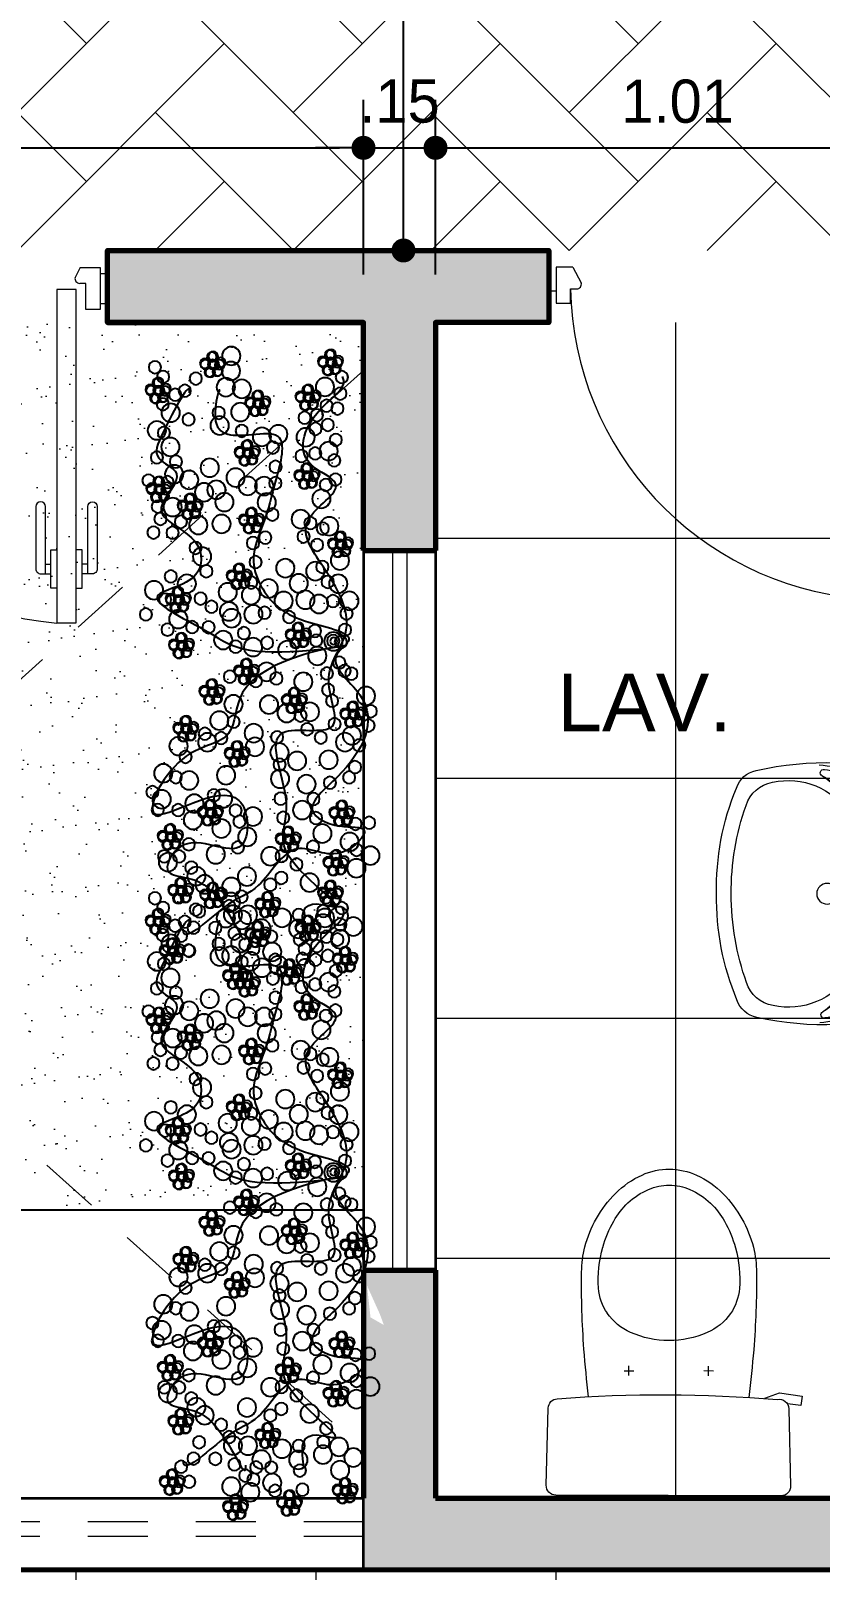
# Model space of a CAD drawing. Header units: millimetres. Extents: x 971.3 to 1010.6, y 593 to 619.8.
# Drawn here: x 978.966 to 980.61, y 607.597 to 610.805 of the extents above; entities that cross this region are included whole.
import ezdxf
from ezdxf.enums import TextEntityAlignment as Align

# ---------------------------------------------------------------- set-up
doc = ezdxf.new("R2010")
doc.units = ezdxf.units.MM
for name, pattern in [('ACAD_ISO10W100', [18.5, 12, -3, 0.5, -3]), ('HIDDEN2', [0.1875, 0.125, -0.0625]), ('RAYITAS', [0.375, 0.25, -0.125])]:
    doc.linetypes.add(name, pattern=pattern)
for name, color, linetype, lineweight in [('1', 253, 'Continuous', 0), ('csco', 7, 'Continuous', 70), ('GRASS', 106, 'Continuous', 5), ('PROYECCIÓN', 7, 'RAYITAS', 13), ('PUERTAS', 40, 'Continuous', 15), ('PUERTAS MADERA', 37, 'Continuous', 13), ('sanitarios', 157, 'Continuous', 13), ('vidrios', 251, 'Continuous', 9), ('www.dwgfree.com', 7, 'Continuous', 70)]:
    doc.layers.add(name, color=color, linetype=linetype, lineweight=lineweight)
doc.layers.add('plantas', color=3, linetype='Continuous')
doc.styles.add('ROUND3', font='swisse.ttf')
doc.styles.get("Standard").update_dxf_attribs({"font": 'stylu.ttf'})
doc.dimstyles.new('1-75', dxfattribs={"dimtxt": 0.09, "dimasz": 0.05, "dimexe": 0.1, "dimexo": 0.1, "dimgap": 0.05, "dimtad": 1, "dimzin": 4, "dimdsep": 46, "dimtxsty": 'Standard', "dimblk": 'DOT', "dimcen": 0.09, "dimclrd": 250, "dimclre": 250, "dimclrt": 7, "dimaunit": 1, "dimazin": 0, "dimtfac": 1, "dimtix": 1, "dimtmove": 1, "dimatfit": 3, "dimfxl": 0.5, "dimtolj": 1, "dimtzin": 0, "dimarcsym": 0})
pattern_1 = [(37.5, (1.28588, 1.000044), (-0.0032000626, 0.0978826475), [0, -0.077216, 0, -0.08636, 0, -0.08255]), (7.5, (1.28588, 1.00004), (0.089904657, 0.14336502), [0, -0.041656, 0, -0.069596, 0, -0.02667]), (327.5, (1.22339, 1.00004), (0.158198474, 0.000287437), [0, -0.0254, 0, -0.09144, 0, -0.11938]), (317.5, (1.22339, 1.00004), (0.15271129, 0.044585865), [0, -0.0127, 0, -0.059944, 0, -0.06858])]

# ---------------------------------------------------------------- blocks, each defined once
blk = doc.blocks.new('in-mo3')
for p, q in [((0.2345, 0), (-0.2345, 0)), ((-0.2545, -0.0205), (-0.2506, -0.1816)), ((0.2507, -0.1816), (0.2546, -0.0205)), ((0.2755, -0.188), (0.2476, -0.1919)), ((0.2783, -0.2078), (0.2755, -0.188)), ((0.2005, -0.2034), (0.2308, -0.2145)), ((0.2308, -0.2145), (0.2783, -0.2078)), ((-0.083, -0.2497), (-0.083, -0.2697)), ((0.083, -0.2497), (0.083, -0.2697)), ((-0.093, -0.2597), (-0.073, -0.2597)), ((0.093, -0.2597), (0.073, -0.2597)), ((0, -0.6467), (0, -0.6467))]:
    blk.add_line(p, q)
for centre, radius, start, end in [((0.2346, -0.02), 0.02, 358.6374, 90.2301), ((-0.2345, -0.02), 0.02, 90.0007, 181.364), ((-0.2306, -0.1811), 0.02, 181.3657, 265.4927), ((0.2306, -0.1811), 0.02, 258.1015, 358.6343), ((-0.0052, 2.682), 2.892, 265.4971, 274.5948), ((3.69, -0.6318), 3.8805, 173.6925, 175.1593), ((-3.6898, -0.6318), 3.8805, 4.8413, 6.3171), ((1.8169, -0.4518), 1.9991, 175.7698, 180.3758), ((-1.8167, -0.4518), 1.9991, 359.6242, 4.2302), ((-0.0326, -0.4462), 0.1166, 113.8997, 145.1485), ((0, -0.5198), 0.1971, 66.0939, 113.9061), ((0.0327, -0.4462), 0.1166, 34.8515, 66.1003), ((-0.0427, -0.4391), 0.1042, 145.1497, 175.881), ((0.0428, -0.4391), 0.1042, 4.119, 34.8503), ((0.1026, -0.4496), 0.25, 175.8862, 195.5931), ((-0.1026, -0.4496), 0.25, 344.4069, 4.1138), ((0.0369, -0.4635), 0.219, 180.3747, 194.3375), ((-0.0367, -0.4635), 0.219, 345.6614, 359.6243), ((0.0575, -0.4582), 0.2403, 194.3353, 209.622), ((0.1006, -0.4501), 0.2478, 195.5969, 209.3771), ((-0.1005, -0.4501), 0.2478, 330.6229, 344.4031), ((-0.0573, -0.4582), 0.2403, 330.3788, 345.6655), ((0.0677, -0.4524), 0.252, 209.6273, 224.5489), ((0.0243, -0.493), 0.1603, 209.3871, 226.5438), ((-0.0242, -0.493), 0.1603, 313.4562, 330.6129), ((-0.0675, -0.4524), 0.252, 315.4504, 330.372), ((0.0159, -0.5019), 0.1481, 226.5501, 246.5527), ((-0.0158, -0.5019), 0.1481, 293.4473, 313.4499), ((0.0187, -0.5007), 0.1832, 224.552, 245.714), ((0, -0.5385), 0.1082, 246.5493, 270.0042), ((0, -0.5385), 0.1082, 269.9958, 293.4507), ((-0.0185, -0.5007), 0.1832, 294.2865, 315.4485), ((0.0004, -0.5419), 0.1381, 245.5845, 269.8782), ((-0.0002, -0.5419), 0.1381, 270.1216, 294.4153)]:
    blk.add_arc(centre, radius, start, end)
blk = doc.blocks.new('VI-L2')
for p, q in [((-0.249, 0), (0, 0)), ((0.249, 0), (0, 0)), ((-0.1776, -0.155), (-0.1726, -0.1538)), ((0.1776, -0.155), (0.1726, -0.1538))]:
    blk.add_line(p, q)
at = {"linetype": 'RAYITAS'}
blk.add_circle((-0.1, -0.08), 0.015, dxfattribs=at)
for centre, radius in [((0, -0.08), 0.0175), ((0.1, -0.08), 0.015), ((0, -0.205), 0.023)]:
    blk.add_circle(centre, radius)
for centre, radius, start, end in [((-0.2499, -0.0098), 0.00987, 84.6619, 171.1468), ((0.2499, -0.0098), 0.00987, 8.8532, 95.3381), ((0.3889, -0.2106), 0.6794, 162.6733, 192.8197), ((-0.1666, -0.1226), 0.091, 95.7016, 156.9398), ((0.0179, -2.1066), 2.0834, 90.4913, 95.3296), ((-0.0179, -2.1066), 2.0834, 84.6704, 89.5087), ((0.1666, -0.1226), 0.091, 23.0602, 84.2984), ((-0.3889, -0.2106), 0.6794, 347.1803, 17.3267), ((-0.1642, -0.1332), 0.088, 107.6826, 156.044), ((-0.1456, -0.2072), 0.1642, 95.558, 106.0515), ((-0.166, -0.0563), 0.0119, 18.4516, 93.6807), ((-0.1779, -0.0612), 0.0202, 21.8719, 56.626), ((-0.2924, -0.0889), 0.1378, 335.7738, 14.7808), ((-0.3021, -0.0881), 0.1516, 337.2832, 13.5687), ((-0.0045, -1.6606), 1.6244, 89.8427, 95.5463), ((0.0045, -1.6606), 1.6244, 84.4537, 90.1573), ((0.3021, -0.0881), 0.1516, 166.4313, 202.7168), ((0.2924, -0.0889), 0.1378, 165.2192, 204.2262), ((0.166, -0.0563), 0.0119, 86.3193, 161.5484), ((0.1779, -0.0612), 0.0202, 123.374, 158.1281), ((0.1456, -0.2072), 0.1642, 73.9485, 84.442), ((0.1642, -0.1332), 0.088, 23.956, 72.3174), ((0.1791, -0.2729), 0.4679, 156.5937, 173.713), ((0.1679, -0.2699), 0.4471, 157.3185, 172.364), ((-0.1679, -0.2699), 0.4471, 7.636, 22.6815), ((-0.1791, -0.2729), 0.4679, 6.287, 23.4063), ((-0.0995, -0.2809), 0.1483, 98.6598, 115.0648), ((0.0054, -1.0183), 0.8931, 90.3475, 98.1885), ((-0.0054, -1.0183), 0.8931, 81.8115, 89.6525), ((0.0995, -0.2809), 0.1483, 64.9352, 81.3402), ((-0.1058, -0.3032), 0.1789, 119.1609, 150.5087), ((-0.1412, -0.2944), 0.1441, 104.6352, 146.6092), ((-0.0883, -0.2909), 0.1627, 123.3082, 192.2674), ((-0.1893, -0.1579), 0.0115, 46.6339, 108.6693), ((-0.1726, -0.1428), 0.011, 217.1723, 335.7198), ((-0.1656, -0.1462), 0.00136, 145.3355, 289.9664), ((0.1726, -0.1428), 0.011, 204.2802, 322.8277), ((0.1656, -0.1462), 0.00136, 250.0336, 34.6645), ((0.0883, -0.2909), 0.1627, 347.7326, 56.6918), ((0.1412, -0.2944), 0.1441, 33.3908, 75.3648), ((0.1893, -0.1579), 0.0115, 71.3307, 133.3661), ((0.1058, -0.3032), 0.1789, 29.4913, 60.8391), ((-0.2682, -0.2122), 0.00727, 166.8833, 336.1523), ((0.2682, -0.2122), 0.00727, 203.8477, 13.1167), ((-0.1738, -0.3131), 0.0745, 189.5659, 252.3768), ((0.1738, -0.3131), 0.0745, 287.6232, 350.4341), ((-0.2165, -0.3501), 0.0582, 191.1891, 251.9465), ((0.2165, -0.3501), 0.0582, 288.0535, 348.8109), ((-0.0105, 0.1342), 0.5843, 247.4607, 271.0331), ((-0.0024, 0.161), 0.5785, 250.4193, 270.2407), ((0.0024, 0.161), 0.5785, 269.7593, 289.5807), ((0.0105, 0.1342), 0.5843, 268.9669, 292.5393)]:
    blk.add_arc(centre, radius, start, end)
blk = doc.blocks.new('2D-ALAMANDA')
at = {"layer": 'plantas', "color": 108}
for centre, radius in [((-0.0368, 1.3908), 0.0217), ((0.3484, 1.3747), 0.0323), ((0.4332, 1.4041), 0.0217), ((1.0573, 1.3866), 0.0217), ((-0.4346, 1.3644), 0.0217), ((-0.4005, 1.3363), 0.0217), ((-0.3046, 1.338), 0.0217), ((-0.2128, 1.3598), 0.0323), ((-0.2038, 1.3351), 0.0217), ((-0.1179, 1.3606), 0.0217), ((0.0549, 1.3589), 0.0217), ((0.0983, 1.3501), 0.0217), ((0.1458, 1.3749), 0.0217), ((0.3816, 1.3361), 0.0217), ((0.9918, 1.348), 0.0323), ((1.0829, 1.3545), 0.0323), ((1.12, 1.3686), 0.0217), ((1.2835, 1.3476), 0.0217), ((1.304, 1.3345), 0.0323), ((-0.3374, 1.2943), 0.0217), ((-0.2743, 1.3107), 0.0323), ((-0.1543, 1.3129), 0.0323), ((-0.1023, 1.2938), 0.0217), ((-0.0581, 1.3003), 0.0323), ((-0.0308, 1.3238), 0.0217), ((0.0569, 1.3071), 0.0323), ((0.1091, 1.2784), 0.0217), ((0.147, 1.3079), 0.0217), ((0.3004, 1.3154), 0.0217), ((0.4507, 1.2903), 0.0323), ((0.4873, 1.3284), 0.0217), ((0.8968, 1.2936), 0.0323), ((1.006, 1.3042), 0.0217), ((1.1213, 1.2967), 0.0217), ((1.2844, 1.2949), 0.0217), ((1.5628, 1.2904), 0.0217), ((-0.3512, 1.2605), 0.0217), ((-0.2502, 1.248), 0.0217), ((-0.038, 1.2479), 0.0323), ((0.1209, 1.2172), 0.0323), ((0.2012, 1.2274), 0.0217), ((0.3265, 1.2593), 0.0323), ((0.4793, 1.242), 0.0217), ((0.9346, 1.2694), 0.0217), ((1.0175, 1.2574), 0.0323), ((1.0993, 1.2397), 0.0323), ((1.1568, 1.2456), 0.0323), ((1.2419, 1.2606), 0.0217), ((1.3236, 1.2525), 0.0217), ((1.3537, 1.2348), 0.0323), ((1.4776, 1.2265), 0.0217), ((1.5348, 1.2467), 0.0217), ((1.6161, 1.2626), 0.0217), ((-0.3936, 1.2214), 0.0217), ((-0.0799, 1.1753), 0.0323), ((0.0061, 1.196), 0.0323), ((0.2315, 1.2049), 0.0323), ((0.2835, 1.1905), 0.0217), ((0.3791, 1.2114), 0.0217), ((0.4085, 1.1736), 0.0217), ((0.4803, 1.1845), 0.0217), ((0.8543, 1.2009), 0.0217), ((0.8843, 1.1927), 0.0323), ((1.0707, 1.1712), 0.0217), ((1.2782, 1.1663), 0.0323), ((1.383, 1.2065), 0.0323), ((1.5362, 1.1701), 0.0217), ((-0.3625, 1.1162), 0.0323), ((-0.2723, 1.1421), 0.0217), ((-0.228, 1.1391), 0.0323), ((-0.0027, 1.1527), 0.0323), ((0.041, 1.1248), 0.0323), ((0.1176, 1.1357), 0.0323), ((0.3578, 1.1161), 0.0323), ((0.4251, 1.1125), 0.0323), ((0.4492, 1.1034), 0.0323), ((0.5255, 1.1335), 0.0323), ((0.8082, 1.1496), 0.0323), ((0.8697, 1.1436), 0.0217), ((1.0006, 1.1277), 0.0323), ((1.082, 1.1388), 0.0323), ((1.1874, 1.1455), 0.0323), ((1.4166, 1.1487), 0.0217), ((1.4603, 1.1208), 0.0217), ((1.4904, 1.1079), 0.0323), ((1.6342, 1.1152), 0.0323), ((-0.4719, 1.0963), 0.0323), ((-0.4194, 1.098), 0.0323), ((-0.3561, 1.0601), 0.0323), ((-0.2746, 1.0663), 0.0323), ((-0.2084, 1.0618), 0.0217), ((-0.0447, 1.0849), 0.0323), ((0.5018, 1.0603), 0.0217), ((0.5492, 1.0899), 0.0217), ((0.6544, 1.111), 0.0217), ((0.7516, 1.0993), 0.0323), ((0.8129, 1.0995), 0.0217), ((1.1249, 1.0955), 0.0217), ((1.1635, 1.0819), 0.0217), ((1.2178, 1.055), 0.0323), ((1.2546, 1.0883), 0.0217), ((1.357, 1.0575), 0.0323), ((1.4275, 1.0771), 0.0217), ((1.4913, 1.0552), 0.0323), ((1.5566, 1.1034), 0.0217), ((1.5957, 1.0657), 0.0217), ((-0.0151, 1.0423), 0.0323), ((0.1857, 1.0258), 0.0217), ((0.253, 1.0175), 0.0217), ((0.3247, 1.0331), 0.0217), ((0.3689, 1.0348), 0.0323), ((0.4362, 1.0265), 0.0323), ((0.5514, 1.0286), 0.0323), ((0.6704, 1.0202), 0.0217), ((0.8536, 1.0292), 0.0323), ((0.9017, 1.0253), 0.0323), ((1.1462, 1.0345), 0.0323), ((1.5402, 1.0081), 0.0323), ((1.5676, 1.0269), 0.0217), ((1.6106, 1.0372), 0.0217), ((1.6546, 1.0485), 0.0323), ((-0.1869, 0.9912), 0.0323), ((-0.1489, 0.9527), 0.0217), ((-0.0141, 0.9848), 0.0323), ((0.0437, 0.9762), 0.0323), ((0.0862, 0.9569), 0.0217), ((0.1673, 0.9824), 0.0217), ((0.3461, 0.9721), 0.0323), ((0.4311, 0.9871), 0.0217), ((0.5368, 0.9795), 0.0217), ((0.6386, 0.9822), 0.0323), ((0.7539, 0.9747), 0.0323), ((1.2865, 0.9748), 0.0323), ((1.3862, 0.9757), 0.0217), ((1.5685, 0.9742), 0.0217), ((1.6224, 0.9713), 0.0323), ((1.6503, 0.9613), 0.0217), ((-0.1955, 0.9336), 0.0323), ((-0.0815, 0.9443), 0.0217), ((-0.024, 0.9454), 0.0217), ((0.2751, 0.9133), 0.0323), ((0.3902, 0.9202), 0.0323), ((0.4471, 0.9012), 0.0217), ((0.5631, 0.909), 0.0323), ((0.6621, 0.9482), 0.0217), ((0.7838, 0.913), 0.0323), ((0.8685, 0.9471), 0.0217), ((0.9224, 0.9394), 0.0323), ((0.9646, 0.9393), 0.0217), ((1.0145, 0.9383), 0.0323), ((1.0846, 0.9367), 0.0217), ((1.1519, 0.9283), 0.0217), ((1.2861, 0.9355), 0.0217), ((1.3629, 0.9369), 0.0217), ((1.5031, 0.9356), 0.0323), ((-0.1841, 0.8379), 0.0323), ((-0.1183, 0.8526), 0.0217), ((0.1034, 0.8575), 0.0323), ((0.1649, 0.8481), 0.0217), ((0.3288, 0.8664), 0.0323), ((0.3868, 0.8435), 0.0323), ((0.6745, 0.8535), 0.0323), ((0.7932, 0.8643), 0.0217), ((0.9524, 0.8777), 0.0323), ((1.0345, 0.8456), 0.0323), ((1.1254, 0.8616), 0.0323), ((1.3159, 0.8834), 0.0217), ((1.3801, 0.8375), 0.0323), ((1.4935, 0.877), 0.0217), ((1.5425, 0.8788), 0.0323), ((1.58, 0.8738), 0.0217), ((1.6473, 0.8654), 0.0217), ((-0.2612, 0.7973), 0.0217), ((-0.2524, 0.8406), 0.0217), ((-0.2133, 0.803), 0.0217), ((-0.127, 0.8045), 0.0217), ((0.0328, 0.7844), 0.0323), ((0.1174, 0.8233), 0.0217), ((0.1946, 0.8008), 0.0217), ((0.2866, 0.8081), 0.0323), ((0.402, 0.7958), 0.0323), ((0.4967, 0.811), 0.0217), ((0.5303, 0.8068), 0.0217), ((0.5842, 0.8039), 0.0323), ((0.7804, 0.8314), 0.0323), ((0.8416, 0.8412), 0.0217), ((0.8712, 0.7938), 0.0217), ((1.0867, 0.8217), 0.0217), ((1.154, 0.8133), 0.0217), ((1.2082, 0.7913), 0.0323), ((1.2546, 0.8247), 0.0217), ((1.4807, 0.7905), 0.0217), ((1.5249, 0.7922), 0.0323), ((-0.3602, 0.7683), 0.0323), ((-0.2942, 0.7632), 0.0217), ((-0.2269, 0.7596), 0.0217), ((-0.1347, 0.7574), 0.0323), ((-0.1018, 0.7379), 0.0217), ((-0.016, 0.7682), 0.0217), ((0.1292, 0.7574), 0.0323), ((0.1373, 0.7806), 0.0217), ((0.2717, 0.783), 0.0217), ((0.3313, 0.7275), 0.0323), ((0.3248, 0.7648), 0.0217), ((0.3923, 0.7468), 0.0217), ((0.6461, 0.7706), 0.0217), ((0.7038, 0.7669), 0.0217), ((0.7424, 0.7532), 0.0217), ((0.8241, 0.7451), 0.0217), ((0.9495, 0.7674), 0.0323), ((1.0301, 0.7632), 0.0217), ((1.4329, 0.78), 0.0217), ((1.4984, 0.7358), 0.0323), ((1.58, 0.7325), 0.0323), ((-0.394, 0.7086), 0.0217), ((-0.3365, 0.7145), 0.0217), ((-0.2839, 0.725), 0.0217), ((-0.1737, 0.7318), 0.0217), ((-0.0346, 0.7343), 0.0217), ((0.2498, 0.7212), 0.0323), ((0.3919, 0.689), 0.0323), ((0.4363, 0.6997), 0.0217), ((0.4938, 0.7055), 0.0217), ((0.5367, 0.7207), 0.0217), ((0.6086, 0.7268), 0.0217), ((0.6377, 0.7082), 0.0217), ((0.6477, 0.6844), 0.0217), ((0.8647, 0.6844), 0.0323), ((0.8882, 0.7088), 0.0323), ((1.0122, 0.6958), 0.0217), ((1.2387, 0.696), 0.0323), ((1.3312, 0.673), 0.0323), ((1.5358, 0.6855), 0.0323), ((0.7264, 0.634), 0.0323), ((0.8996, 0.6591), 0.0217), ((0.9761, 0.6748), 0.0217), ((1.1757, 0.6748), 0.0217), ((1.2669, 0.6716), 0.0217), ((1.2875, 0.6236), 0.0323), ((0.7805, 0.6176), 0.0217), ((0.8303, 0.6259), 0.0217), ((1.1718, 0.6268), 0.0217)]:
    blk.add_circle(centre, radius, dxfattribs=at)
at = {"layer": 'plantas', "color": 52}
for centre in [(-0.381, 1.3522), (-0.3794, 1.357), (-0.3572, 1.3818), (-0.3527, 1.3797), (-0.3527, 1.3543), (-0.3514, 1.3486), (-0.33, 1.3356), (-0.3283, 1.3385), (-0.3262, 1.3659), (-0.3246, 1.3623), (-0.034, 1.3522), (-0.0324, 1.357), (-0.0102, 1.3818), (-0.0057, 1.3797), (-0.0057, 1.3543), (-0.0044, 1.3486), (0.017, 1.3356), (0.0187, 1.3385), (0.0208, 1.3659), (0.0224, 1.3623), (1.2107, 1.3529), (1.2152, 1.3508), (1.2417, 1.3371), (1.6123, 1.3497), (1.6168, 1.3476), (-0.3594, 1.3263), (-0.3514, 1.3299), (-0.0124, 1.3263), (-0.0044, 1.3299), (0.3547, 1.2881), (0.3563, 1.2928), (0.3785, 1.3176), (0.3831, 1.3155), (0.3831, 1.2901), (0.3843, 1.2845), (0.4096, 1.3018), (0.4111, 1.2981), (0.517, 1.2832), (0.5392, 1.308), (0.5437, 1.3059), (0.5702, 1.2921), (0.5718, 1.2885), (0.8316, 1.2952), (0.8361, 1.293), (1.1869, 1.3234), (1.1885, 1.3281), (1.2085, 1.2974), (1.2152, 1.3254), (1.2164, 1.3198), (1.2164, 1.301), (1.2379, 1.3068), (1.2395, 1.3097), (1.2432, 1.3334), (1.3764, 1.2881), (1.378, 1.2928), (1.4002, 1.3176), (1.4047, 1.3155), (1.4047, 1.2901), (1.406, 1.2845), (1.4313, 1.3018), (1.4328, 1.2981), (1.5885, 1.3201), (1.5901, 1.3249), (1.6101, 1.2942), (1.6168, 1.3222), (1.6181, 1.3165), (1.6181, 1.2978), (1.6395, 1.3035), (1.6411, 1.3065), (1.6433, 1.3338), (1.6449, 1.3302), (0.027, 1.2431), (0.0286, 1.2479), (0.0508, 1.2727), (0.0554, 1.2706), (0.0554, 1.2452), (0.0566, 1.2395), (0.0797, 1.2294), (0.0819, 1.2568), (0.0834, 1.2532), (0.3764, 1.2621), (0.3843, 1.2657), (0.4058, 1.2715), (0.4074, 1.2744), (0.5154, 1.2784), (0.537, 1.2525), (0.5437, 1.2805), (0.545, 1.2748), (0.545, 1.2561), (0.5664, 1.2618), (0.5681, 1.2647), (0.8077, 1.2656), (0.8094, 1.2703), (0.8294, 1.2397), (0.8361, 1.2677), (0.8373, 1.262), (0.8373, 1.2433), (0.8588, 1.249), (0.8604, 1.2519), (0.8626, 1.2793), (0.8641, 1.2757), (1.3981, 1.2621), (1.406, 1.2657), (1.4275, 1.2715), (1.4291, 1.2744), (-0.4472, 1.1893), (-0.4426, 1.1871), (-0.4161, 1.1734), (0.0487, 1.2172), (0.0566, 1.2208), (0.0781, 1.2265), (0.6792, 1.1726), (0.6808, 1.1773), (0.703, 1.2021), (0.7076, 1.2), (0.7076, 1.1746), (0.7341, 1.1862), (0.7356, 1.1826), (1.1033, 1.1822), (1.1049, 1.1869), (1.1271, 1.2117), (1.1317, 1.2096), (1.1317, 1.1843), (1.1329, 1.1786), (1.1582, 1.1959), (1.1597, 1.1923), (-0.471, 1.1597), (-0.4694, 1.1645), (-0.4493, 1.1338), (-0.4426, 1.1618), (-0.4414, 1.1561), (-0.4414, 1.1374), (-0.4199, 1.1431), (-0.4183, 1.146), (-0.4146, 1.1698), (0.7009, 1.1466), (0.7088, 1.1689), (0.7088, 1.1502), (0.7303, 1.1559), (0.7319, 1.1589), (1.125, 1.1562), (1.1329, 1.1598), (1.1544, 1.1656), (1.156, 1.1685), (1.7022, 1.1283), (1.7068, 1.1262), (-0.1355, 1.0705), (-0.131, 1.0684), (0.2744, 1.0731), (0.276, 1.0778), (0.2982, 1.1026), (0.3027, 1.1005), (0.3027, 1.0752), (0.304, 1.0695), (0.3293, 1.0868), (0.3308, 1.0832), (0.6324, 1.0802), (0.6369, 1.0781), (0.8977, 1.0859), (0.8993, 1.0907), (0.9215, 1.1155), (0.926, 1.1133), (0.926, 1.088), (0.9273, 1.0823), (0.9487, 1.0693), (0.9504, 1.0722), (0.9526, 1.0996), (0.9541, 1.096), (1.6784, 1.0988), (1.68, 1.1035), (1.7001, 1.0728), (1.7068, 1.1008), (1.708, 1.0951), (1.708, 1.0764), (1.7295, 1.0821), (1.7311, 1.0851), (1.7333, 1.1124), (1.7348, 1.1088), (-0.309, 1.032), (-0.3045, 1.0299), (-0.278, 1.0162), (-0.2764, 1.0126), (-0.1593, 1.041), (-0.1577, 1.0457), (-0.1377, 1.015), (-0.131, 1.0431), (-0.1297, 1.0374), (-0.1297, 1.0187), (-0.1083, 1.0244), (-0.1066, 1.0273), (-0.1045, 1.0547), (-0.1029, 1.0511), (0.0784, 1.0282), (0.08, 1.0329), (0.1022, 1.0577), (0.1068, 1.0556), (0.1068, 1.0302), (0.108, 1.0246), (0.1295, 1.0116), (0.1311, 1.0145), (0.1333, 1.0419), (0.1348, 1.0382), (0.2961, 1.0471), (0.304, 1.0507), (0.3255, 1.0565), (0.3271, 1.0594), (0.6085, 1.0506), (0.6102, 1.0554), (0.6302, 1.0247), (0.6369, 1.0527), (0.6381, 1.047), (0.6381, 1.0283), (0.6596, 1.034), (0.6612, 1.0369), (0.6634, 1.0643), (0.6649, 1.0607), (0.9194, 1.06), (0.9273, 1.0636), (1.4516, 1.0128), (1.4562, 1.0107), (-0.3328, 1.0025), (-0.3312, 1.0072), (-0.3112, 0.9765), (-0.3045, 1.0046), (-0.3032, 0.9989), (-0.3032, 0.9801), (-0.2818, 0.9859), (-0.2801, 0.9888), (0.1001, 1.0022), (0.108, 1.0058), (1.4278, 0.9832), (1.4294, 0.988), (1.4495, 0.9573), (1.4562, 0.9853), (1.4574, 0.9796), (1.4574, 0.9609), (1.4789, 0.9666), (1.4805, 0.9695), (1.4827, 0.9969), (1.4842, 0.9933), (0.7352, 0.9133), (0.7397, 0.9112), (1.1997, 0.9094), (1.2013, 0.9142), (1.2235, 0.939), (1.228, 0.9369), (1.228, 0.9115), (1.2293, 0.9058), (1.2546, 0.9231), (1.2561, 0.9195), (1.6656, 0.9094), (1.6672, 0.9142), (1.6894, 0.939), (1.6939, 0.9369), (1.6939, 0.9115), (1.6952, 0.9058), (1.7204, 0.9231), (1.722, 0.9195), (-0.3283, 0.8556), (-0.3238, 0.8534), (-0.052, 0.862), (-0.0475, 0.8599), (0.4832, 0.8677), (0.4849, 0.8725), (0.5071, 0.8973), (0.5116, 0.8952), (0.5116, 0.8698), (0.5128, 0.8641), (0.5343, 0.8511), (0.5359, 0.854), (0.5381, 0.8814), (0.5396, 0.8778), (0.7114, 0.8838), (0.713, 0.8885), (0.733, 0.8578), (0.7397, 0.8858), (0.7409, 0.8802), (0.7409, 0.8614), (0.7624, 0.8672), (0.764, 0.8701), (0.7662, 0.8975), (0.7677, 0.8939), (1.2214, 0.8835), (1.2293, 0.8871), (1.2508, 0.8928), (1.2524, 0.8957), (1.6872, 0.8835), (1.6952, 0.8871), (1.7166, 0.8928), (1.7183, 0.8957), (-0.3521, 0.826), (-0.3505, 0.8308), (-0.3304, 0.8001), (-0.3238, 0.8281), (-0.3225, 0.8224), (-0.3225, 0.8037), (-0.301, 0.8094), (-0.2994, 0.8123), (-0.2972, 0.8397), (-0.2957, 0.8361), (-0.0758, 0.8324), (-0.0742, 0.8372), (-0.0541, 0.8065), (-0.0475, 0.8345), (-0.0462, 0.8288), (-0.0462, 0.8101), (-0.0247, 0.8158), (-0.0231, 0.8187), (-0.0209, 0.8461), (-0.0194, 0.8425), (0.5049, 0.8418), (0.5128, 0.8454), (-0.4742, 0.7458), (-0.4726, 0.7505), (-0.4504, 0.7754), (-0.4458, 0.7732), (-0.4458, 0.7479), (-0.4446, 0.7422), (-0.4193, 0.7595), (-0.4178, 0.7559), (0.189, 0.7465), (0.1935, 0.7444), (1.1336, 0.7497), (1.1381, 0.7476), (1.2832, 0.7426), (1.2848, 0.7473), (1.3071, 0.7721), (1.3116, 0.77), (1.3116, 0.7447), (1.3381, 0.7563), (1.3396, 0.7527), (1.6476, 0.7433), (1.6521, 0.7411), (-0.4525, 0.7199), (-0.4446, 0.7235), (-0.4231, 0.7292), (-0.4215, 0.7321), (0.1652, 0.7169), (0.1668, 0.7217), (0.1868, 0.691), (0.1935, 0.719), (0.1948, 0.7133), (0.1948, 0.6946), (0.2162, 0.7003), (0.2179, 0.7032), (0.22, 0.7306), (0.2216, 0.727), (0.7866, 0.708), (0.7911, 0.7058), (0.8176, 0.6921), (0.8192, 0.6885), (1.1097, 0.7201), (1.1114, 0.7249), (1.1314, 0.6942), (1.1381, 0.7222), (1.1393, 0.7165), (1.1393, 0.6978), (1.1608, 0.7035), (1.1624, 0.7064), (1.1646, 0.7338), (1.1661, 0.7302), (1.3049, 0.7166), (1.3128, 0.739), (1.3128, 0.7202), (1.3343, 0.726), (1.3359, 0.7289), (1.6238, 0.7137), (1.6254, 0.7185), (1.6455, 0.6878), (1.6521, 0.7158), (1.6534, 0.7101), (1.6534, 0.6914), (1.6748, 0.6971), (1.6765, 0.7), (1.6787, 0.7274), (1.6802, 0.7238), (0.7628, 0.6784), (0.7644, 0.6832), (0.7844, 0.6525), (0.7911, 0.6805), (0.7924, 0.6748), (0.7924, 0.6561), (0.8138, 0.6618), (0.8154, 0.6647)]:
    blk.add_circle(centre, 0.017, dxfattribs=at)
at = {"layer": 'plantas', "color": 36}
for centre, radius in [((0.5338, 0.7467), 0.0323), ((0.5321, 0.7471), 0.0219), ((0.5327, 0.7454), 0.0121)]:
    blk.add_circle(centre, radius, dxfattribs=at)
for points, start_tangent, end_tangent in [([(-0.3434, 1.2442), (-0.206, 1.3378), (-0.1151, 1.3538), (-0.0612, 1.2925), (0.0578, 1.3473), (0.1847, 1.225), (0.2951, 1.227), (0.3694, 1.3625), (0.4875, 1.2018), (0.5571, 1.064), (0.5492, 0.7093), (0.7106, 1.0668), (0.8537, 1.1173), (0.9325, 1.2673), (1.132, 1.3811), (1.0894, 1.0833), (1.2479, 1.0765), (1.2488, 1.2874), (1.3295, 1.3368), (1.3846, 1.2084), (1.56, 1.063)], (-0.993813, -0.111068), (-0.999836, -0.018093)), ([(-0.3463, 1.1387), (-0.2554, 1.1548), (-0.1955, 1.0265), (-0.1891, 0.9355), (-0.0357, 0.9431), (0.117, 0.989), (0.2507, 1.025), (0.3473, 0.9932), (0.4654, 0.8324), (0.535, 0.6947), (0.5775, 0.7338), (0.7229, 0.6549), (1.0093, 0.7368), (1.1277, 0.8252), (1.1822, 0.7303), (1.1981, 0.6444), (1.2735, 0.7176), (1.261, 0.8803), (1.3881, 1.0168), (1.4674, 1.1428), (1.5416, 1.2831)], (-0.993813, -0.111068), (-0.999836, -0.018093)), ([(1.554, 0.8616), (1.4821, 0.8603), (1.4647, 0.7594), (1.2699, 0.9188), (1.1164, 0.916), (0.8523, 0.9256), (0.8315, 0.7527), (0.6729, 0.7642), (0.5061, 0.7037), (0.2841, 0.7716), (0.1055, 0.8306), (-0.0175, 0.7326), (-0.0911, 0.8223), (-0.2918, 0.7755), (-0.3961, 0.7066)], (0.987678, -0.156498), (-0.872165, 0.489211))]:
    blk.add_spline(points, degree=3, dxfattribs=dict(at, start_tangent=start_tangent, end_tangent=end_tangent))
blk = doc.blocks.new('_Dot')
at = {"color": 0, "linetype": 'ByBlock', "lineweight": -2}
blk.add_line((-0.5, 0), (-1, 0), dxfattribs=at)
at = {"color": 0, "linetype": 'ByBlock', "const_width": 0.5}
blk.add_lwpolyline([(-0.25, 0, 1), (0.25, 0, 1)], format="xyb", close=True, dxfattribs=at)
blk = doc.blocks.new('*D56')
at = {"layer": 'Defpoints', "color": 0, "lineweight": 35, "transparency": 16777216}
for p in [(979.6591, 610.5609), (977.16, 610.197), (979.6591, 610.197)]:
    blk.add_point(p, dxfattribs=at)
at = {"layer": 'www.dwgfree.com', "color": 250, "linetype": 'ACAD_ISO10W100', "lineweight": -2, "transparency": 16777216}
for p, q in [((977.16, 610.297), (977.16, 610.6609)), ((979.6591, 610.297), (979.6591, 610.6609))]:
    blk.add_line(p, q, dxfattribs=at)
at = {"layer": 'www.dwgfree.com', "color": 250, "lineweight": -2, "transparency": 16777216}
blk.add_line((977.21, 610.5609), (979.6091, 610.5609), dxfattribs=at)
at = {"layer": 'www.dwgfree.com', "color": 250, "lineweight": -2, "transparency": 16777216, "xscale": 0.05, "yscale": 0.05, "zscale": 0.05, "rotation": 180}
blk.add_blockref('_Dot', (977.16, 610.5609), dxfattribs=at)
at = {"layer": 'www.dwgfree.com', "color": 250, "lineweight": -2, "transparency": 16777216, "xscale": 0.05, "yscale": 0.05, "zscale": 0.05}
blk.add_blockref('_Dot', (979.6591, 610.5609), dxfattribs=at)
at = {"layer": 'www.dwgfree.com', "color": 7, "lineweight": 35, "transparency": 16777216, "insert": (978.4095, 610.6581), "char_height": 0.09, "attachment_point": 5}
blk.add_mtext('\\A1;2.50 ', dxfattribs=at)
blk = doc.blocks.new('*D57')
at = {"layer": 'Defpoints', "color": 0, "lineweight": 35, "transparency": 16777216}
for p in [(979.8091, 610.5609), (979.6591, 610.197), (979.8091, 610.197)]:
    blk.add_point(p, dxfattribs=at)
at = {"layer": 'www.dwgfree.com', "color": 250, "linetype": 'ACAD_ISO10W100', "lineweight": -2, "transparency": 16777216}
for p, q in [((979.6591, 610.297), (979.6591, 610.6609)), ((979.8091, 610.297), (979.8091, 610.6609))]:
    blk.add_line(p, q, dxfattribs=at)
at = {"layer": 'www.dwgfree.com', "color": 250, "lineweight": -2, "transparency": 16777216}
for p, q in [((979.6091, 610.5609), (979.5591, 610.5609)), ((979.6591, 610.5609), (979.8091, 610.5609)), ((979.8591, 610.5609), (979.9091, 610.5609))]:
    blk.add_line(p, q, dxfattribs=at)
at = {"layer": 'www.dwgfree.com', "color": 250, "lineweight": -2, "transparency": 16777216, "xscale": 0.05, "yscale": 0.05, "zscale": 0.05}
blk.add_blockref('_Dot', (979.6591, 610.5609), dxfattribs=at)
at = {"layer": 'www.dwgfree.com', "color": 250, "lineweight": -2, "transparency": 16777216, "xscale": 0.05, "yscale": 0.05, "zscale": 0.05, "rotation": 180}
blk.add_blockref('_Dot', (979.8091, 610.5609), dxfattribs=at)
at = {"layer": 'www.dwgfree.com', "color": 7, "lineweight": 35, "transparency": 16777216, "insert": (979.7341, 610.6578), "char_height": 0.09, "attachment_point": 5}
blk.add_mtext('\\A1;.15 ', dxfattribs=at)
blk = doc.blocks.new('*D58')
at = {"layer": 'Defpoints', "color": 0, "lineweight": 35, "transparency": 16777216}
for p in [(980.8176, 610.5609), (979.8091, 610.197), (980.8176, 610.197)]:
    blk.add_point(p, dxfattribs=at)
at = {"layer": 'www.dwgfree.com', "color": 250, "linetype": 'ACAD_ISO10W100', "lineweight": -2, "transparency": 16777216}
for p, q in [((979.8091, 610.297), (979.8091, 610.6609)), ((980.8176, 610.297), (980.8176, 610.6609))]:
    blk.add_line(p, q, dxfattribs=at)
at = {"layer": 'www.dwgfree.com', "color": 250, "lineweight": -2, "transparency": 16777216}
blk.add_line((979.8591, 610.5609), (980.7676, 610.5609), dxfattribs=at)
at = {"layer": 'www.dwgfree.com', "color": 250, "lineweight": -2, "transparency": 16777216, "xscale": 0.05, "yscale": 0.05, "zscale": 0.05, "rotation": 180}
blk.add_blockref('_Dot', (979.8091, 610.5609), dxfattribs=at)
at = {"layer": 'www.dwgfree.com', "color": 250, "lineweight": -2, "transparency": 16777216, "xscale": 0.05, "yscale": 0.05, "zscale": 0.05}
blk.add_blockref('_Dot', (980.8176, 610.5609), dxfattribs=at)
at = {"layer": 'www.dwgfree.com', "color": 7, "lineweight": 35, "transparency": 16777216, "insert": (980.3134, 610.6575), "char_height": 0.09, "attachment_point": 5}
blk.add_mtext('\\A1;1.01 ', dxfattribs=at)
blk = doc.blocks.new('*D61')
at = {"layer": 'Defpoints', "color": 0, "lineweight": 35, "transparency": 16777216}
for p in [(979.7423, 615.0322), (980.5477, 615.0322), (980.0453, 610.347)]:
    blk.add_point(p, dxfattribs=at)
at = {"layer": 'www.dwgfree.com', "color": 250, "linetype": 'ACAD_ISO10W100', "lineweight": -2, "transparency": 16777216}
for p, q in [((980.4477, 615.0322), (979.6423, 615.0322)), ((979.9453, 610.347), (979.6423, 610.347))]:
    blk.add_line(p, q, dxfattribs=at)
at = {"layer": 'www.dwgfree.com', "color": 250, "lineweight": -2, "transparency": 16777216}
blk.add_line((979.7423, 610.397), (979.7423, 614.9822), dxfattribs=at)
at = {"layer": 'www.dwgfree.com', "color": 250, "lineweight": -2, "transparency": 16777216, "xscale": 0.05, "yscale": 0.05, "zscale": 0.05}
for p, rotation in [((979.7423, 615.0322), 90), ((979.7423, 610.347), 270)]:
    blk.add_blockref('_Dot', p, dxfattribs=dict(at, rotation=rotation))
at = {"layer": 'www.dwgfree.com', "color": 7, "lineweight": 35, "transparency": 16777216, "insert": (979.6453, 612.6896), "char_height": 0.09, "attachment_point": 5, "rotation": 90}
blk.add_mtext('\\A1;4.69 ', dxfattribs=at)

msp = doc.modelspace()

# ---------------------------------------------------------------- hatches: boundary and pattern name
at = {"layer": 'GRASS'}
h = msp.add_hatch(dxfattribs=at)
h.set_pattern_fill('AR-SAND', color=256, scale=0.002, style=0)
h.set_pattern_definition(pattern_1)
h.paths.add_polyline_path([(977.16, 608.347), (977.2251, 608.347), (977.2251, 608.3732), (977.2651, 608.3732, -0.050211), (977.4049, 608.347), (977.7145, 608.347), (978.3083, 608.8814, -0.353865), (978.2595, 608.9417, -0.948755), (978.3824, 608.9481), (978.4092, 608.9723), (977.16, 610.097)])
h.paths.add_polyline_path([(977.7145, 608.347), (979.1037, 608.347), (978.4432, 608.9417), (978.3827, 608.9417, -0.477252), (978.3083, 608.8814)])
h.paths.add_polyline_path([(978.4092, 608.9723), (979.6591, 610.0971), (979.6591, 610.197), (977.16, 610.197), (977.16, 610.097)])
h.paths.add_polyline_path([(978.3892, 609.0711), (978.8585, 609.0711), (978.8585, 608.9431), (978.3892, 608.9431)], flags=9)
h.paths.add_polyline_path([(978.2347, 609.2739), (978.9271, 609.2739), (978.9271, 609.0785), (978.2347, 609.0785)], flags=24)
h = msp.add_hatch(dxfattribs=at)
h.set_pattern_fill('AR-SAND', color=256, scale=0.002, style=0)
h.set_pattern_definition(pattern_1)
h.paths.add_polyline_path([(979.6591, 609.722), (979.6591, 610.097), (978.4183, 608.9641), (979.1037, 608.347), (979.6591, 608.347)])
h.paths.add_polyline_path([(978.3892, 609.0711), (978.9135, 609.0711), (978.9135, 608.9431), (978.3892, 608.9431)], flags=9)
h.paths.add_polyline_path([(978.2347, 609.2739), (978.9271, 609.2739), (978.9271, 609.0785), (978.2347, 609.0785)], flags=9)
at = {"layer": 'www.dwgfree.com', "lineweight": 13}
h = msp.add_hatch(dxfattribs=at)
h.set_pattern_fill('AR-HBONE', color=256, scale=0.002, style=0)
h.set_pattern_definition([(45, (976.63896, 610.347), (3e-17, 0.287368), [0.6096, -0.2032]), (135, (976.78265, 610.49069), (3e-17, 0.287368), [0.6096, -0.2032])])
h.paths.add_polyline_path([(981.4732, 618.142), (979.5732, 618.142), (979.5732, 618.07), (978.5732, 618.07), (978.5732, 618.77), (978.3835, 618.77), (978.3835, 614.166), (978.3835, 611.857), (976.639, 611.857), (976.639, 610.347), (981.9732, 610.347), (981.9732, 615.0322), (980.5477, 615.0322), (980.5477, 615.6322), (981.4732, 615.6322), (981.4732, 616.4827), (981.3064, 616.4827), (981.3064, 617.1559), (981.4732, 617.1559), (981.4732, 617.3734), (981.3682, 617.3734), (981.3682, 617.9684), (981.4732, 617.9684)])
at = {"layer": 'www.dwgfree.com', "lineweight": 35}
msp.add_hatch(color=256, dxfattribs=at).paths.add_polyline_path([(980.0453, 610.347), (979.1256, 610.347), (979.1256, 610.197), (979.6591, 610.197), (979.6591, 609.722), (979.8091, 609.722), (979.8091, 610.197), (980.0453, 610.197)])
h = msp.add_hatch(color=256, dxfattribs=at)
h.paths.add_polyline_path([(980.9676, 610.197), (981.1009, 610.197), (981.1009, 610.347), (980.7953, 610.347), (980.7953, 610.197), (980.8176, 610.197), (980.8176, 607.747), (979.8091, 607.747), (979.8091, 608.222), (979.6591, 608.222), (979.6591, 607.747), (979.6591, 607.5973), (981.0231, 607.597), (981.9732, 607.597), (981.9732, 607.597), (981.9732, 607.747), (980.9676, 607.747)])
h.paths.add_polyline_path([(979.6664, 608.19), (979.6932, 608.1305), (979.7016, 608.1075), (979.7014, 608.108), (979.6736, 608.1239)], flags=16)
at = {"layer": 'www.dwgfree.com', "lineweight": 15}
h = msp.add_hatch(dxfattribs=at)
h.set_pattern_fill('_USER', color=252, scale=0.5, style=0, double=1, pattern_type=0)
h.set_pattern_definition([(0, (979.80907, 607.74704), (0, 0.5), []), (90, (979.80907, 607.74704), (-0.5, 3e-17), [])])
h.paths.add_polyline_path([(980.9676, 607.747), (981.9732, 607.747), (981.9732, 610.197), (980.9676, 610.197)])
h.paths.add_polyline_path([(980.8176, 607.747), (979.8091, 607.747), (979.8091, 610.197), (980.8176, 610.197)])
h = msp.add_hatch(dxfattribs=at)
h.set_pattern_fill('_USER', color=252, scale=0.5, style=0, double=1, pattern_type=0)
h.set_pattern_definition([(0, (976.06, 602.24703), (0, 0.5), []), (90, (976.06, 602.24703), (-0.5, 3e-17), [])])
edge = h.paths.add_edge_path()
edge.add_line((981.9731, 602.697), (979.6591, 602.747))
edge.add_line((979.6591, 602.747), (979.6591, 602.247))
edge.add_line((979.6591, 602.247), (977.168, 602.247))
edge.add_line((977.168, 602.247), (977.168, 606.447))
edge.add_line((977.168, 606.447), (976.06, 606.447))
edge.add_line((976.06, 606.447), (976.06, 607.5979))
edge.add_line((976.06, 607.5979), (980.0731, 607.598))
edge.add_line((980.0731, 607.598), (980.0731, 606.647))
edge.add_line((980.0731, 606.647), (981.0231, 606.647))
edge.add_line((981.0231, 606.647), (981.0231, 604.447))
edge.add_line((981.0231, 604.447), (981.9731, 604.447))
edge.add_line((981.9731, 604.447), (981.9731, 602.697))

# ---------------------------------------------------------------- linework, layer by layer
msp.add_line((979.6591, 608.347), (977.16, 608.347))
at = {"layer": 'csco'}
for p, q in [((979.1256, 610.197), (979.6591, 610.197)), ((979.6591, 609.722), (979.8091, 609.722)), ((979.6591, 608.222), (979.8091, 608.222)), ((979.6591, 608.222), (979.6591, 607.747)), ((979.8091, 608.222), (979.8091, 607.747)), ((979.8091, 607.747), (980.8176, 607.747))]:
    msp.add_line(p, q, dxfattribs=at)
at = {"layer": 'csco', "lineweight": 35}
for p, q in [((979.6591, 609.722), (979.6591, 608.222)), ((979.8091, 609.722), (979.8091, 608.222)), ((977.16, 607.747), (979.6591, 607.747)), ((979.6591, 607.597), (979.6591, 607.747))]:
    msp.add_line(p, q, dxfattribs=at)
at = {"layer": 'csco'}
for points in [[(979.6591, 609.722), (979.6591, 610.197), (979.1256, 610.197), (979.1256, 610.347), (980.0453, 610.347), (980.0453, 610.197), (979.8091, 610.197), (979.8091, 609.722)], [(981.0231, 607.597), (976.9104, 607.5979), (976.9104, 607.7479)]]:
    msp.add_lwpolyline(points, dxfattribs=at)
at = {"layer": 'PROYECCIÓN', "linetype": 'HIDDEN2'}
for p, q in [((979.6591, 610.0971), (977.16, 607.8479)), ((977.16, 610.097), (979.6591, 607.847))]:
    msp.add_line(p, q, dxfattribs=at)
at = {"layer": 'PUERTAS', "color": 253}
for p, q in [((978.9966, 609.6933), (979.008, 609.6933)), ((979.0845, 609.6933), (979.073, 609.6933))]:
    msp.add_line(p, q, dxfattribs=at)
for points in [[(978.9966, 609.6733), (978.9966, 609.8133, 1), (978.9766, 609.8133), (978.9766, 609.6833, 0.414214), (978.9866, 609.6733), (979.008, 609.6733)], [(979.0845, 609.6733), (979.0845, 609.8133, -1), (979.1045, 609.8133), (979.1045, 609.6833, -0.414214), (979.0945, 609.6733), (979.073, 609.6733)]]:
    msp.add_lwpolyline(points, format="xyb", dxfattribs=at)
for points in [[(979.0205, 609.6433), (979.008, 609.6433), (979.008, 609.7233), (979.0205, 609.7233)], [(979.0605, 609.6433), (979.073, 609.6433), (979.073, 609.7233), (979.0605, 609.7233)]]:
    msp.add_lwpolyline(points, dxfattribs=at)
at = {"layer": 'PUERTAS MADERA'}
for p, q in [((979.069, 610.3113), (979.0583, 610.291)), ((979.069, 610.3113), (979.1106, 610.3113)), ((979.1106, 610.3113), (979.1106, 610.2238)), ((980.0954, 610.3123), (980.0603, 610.3123)), ((980.0603, 610.3123), (980.0603, 610.2373)), ((980.0954, 610.3123), (980.1126, 610.2795)), ((979.0806, 610.2784), (979.068, 610.2784)), ((979.0806, 610.2238), (979.0806, 610.2784)), ((979.1106, 610.2988), (979.1256, 610.2988)), ((979.0206, 610.2659), (979.0205, 609.5708)), ((979.0606, 610.2659), (979.0206, 610.2659)), ((979.0605, 609.5708), (979.0606, 610.2659)), ((980.0603, 610.2623), (980.0453, 610.2623)), ((980.0903, 610.2373), (980.0903, 610.2669)), ((980.0903, 610.2669), (980.1029, 610.2669)), ((979.1106, 610.2238), (979.0806, 610.2238)), ((979.1106, 610.2364), (979.1256, 610.2364)), ((980.0603, 610.2373), (980.0903, 610.2373)), ((979.0205, 609.5708), (979.0605, 609.5708))]:
    msp.add_line(p, q, dxfattribs=at)
for centre, start, end in [((979.068, 610.2884), 165.0631, 269.9945), ((980.1029, 610.2769), 269.9995, 14.9309)]:
    msp.add_arc(centre, 0.01, start, end, dxfattribs=at)
at = {"layer": 'PUERTAS MADERA', "color": 251}
for centre, radius, start, end in [((979.0806, 610.2784), 0.7102, 181.0016, 265.1443), ((980.7503, 610.2794), 0.6602, 181.0775, 264.776)]:
    msp.add_arc(centre, radius, start, end, dxfattribs=at)
at = {"layer": 'vidrios'}
for p, q in [((979.7191, 609.722), (979.7191, 608.222)), ((979.7491, 609.722), (979.7491, 608.222))]:
    msp.add_line(p, q, dxfattribs=at)
at = {"layer": 'vidrios', "linetype": 'HIDDEN2'}
for p, q in [((977.96, 607.6983), (979.6591, 607.6983)), ((977.96, 607.6683), (979.6591, 607.6683))]:
    msp.add_line(p, q, dxfattribs=at)

# ---------------------------------------------------------------- block references
at = {"layer": 'plantas', "lineweight": 0, "xscale": -0.5932645316487479, "yscale": 0.5932645316487162, "zscale": 0.5932645316487242, "rotation": 90.51421631120935}
for p in [(980.0364, 609.8531), (980.0364, 608.7467)]:
    msp.add_blockref('2D-ALAMANDA', p, dxfattribs=at)
at = {"layer": 'sanitarios', "color": 251, "xscale": -0.9404332039317884, "yscale": 0.9404332039316046, "zscale": 0.9404332031249998, "rotation": 270.1499999999991}
msp.add_blockref('VI-L2', (980.8176, 609.0071), dxfattribs=at)
at = {"layer": 'sanitarios', "color": 251, "xscale": -1, "rotation": 179.8374140956919}
msp.add_blockref('in-mo3', (980.2941, 607.7527), dxfattribs=at)

# ---------------------------------------------------------------- texts
at = {"layer": '1', "style": 'ROUND3'}
msp.add_text('LAV.', height=0.12, dxfattribs=at).set_placement((980.2443, 609.4053), align=Align.MIDDLE)

# ---------------------------------------------------------------- dimensions: what is measured, and where the dimension line sits
at = {"layer": 'www.dwgfree.com', "lineweight": 35}
dim = msp.add_linear_dim(base=(979.7423, 615.0322), p1=(980.0453, 610.347), p2=(980.5477, 615.0322), angle=90, dimstyle='1-75', override={"dimpost": ' ', "dimfxl": 0.05}, dxfattribs=at)
dim.commit()
dim.dimension.update_dxf_attribs({"geometry": '*D61', "text_midpoint": (979.6453, 612.6896)})
for base, p1, p2, picture, middle in [((979.6591, 610.5609), (977.16, 610.197), (979.6591, 610.197), '*D56', (978.4095, 610.6581)), ((979.8091, 610.5609), (979.6591, 610.197), (979.8091, 610.197), '*D57', (979.7341, 610.6578)), ((980.8176, 610.5609), (979.8091, 610.197), (980.8176, 610.197), '*D58', (980.3134, 610.6575))]:
    dim = msp.add_linear_dim(base=base, p1=p1, p2=p2, dimstyle='1-75', override={"dimpost": ' ', "dimfxl": 0.05}, dxfattribs=at)
    dim.commit()
    dim.dimension.update_dxf_attribs({"geometry": picture, "text_midpoint": middle})

doc.saveas('drawing.dxf')
